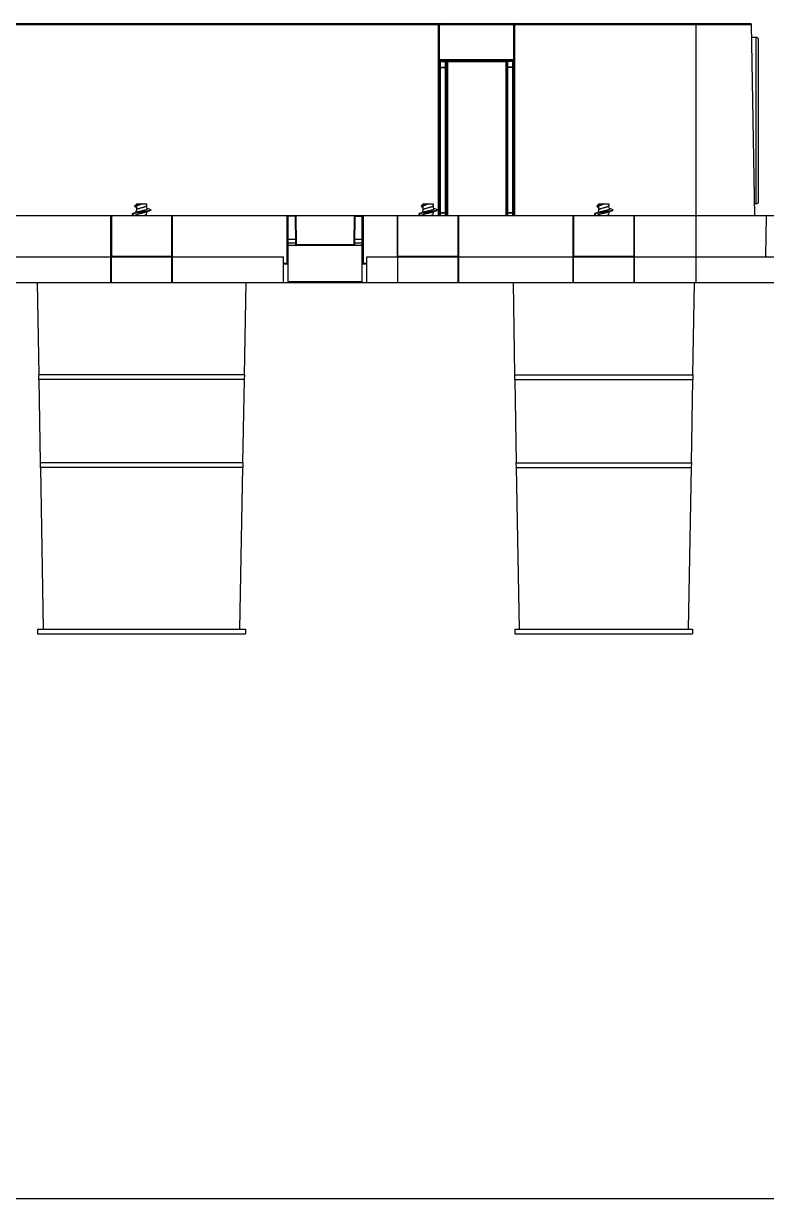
# Model space of a CAD drawing. Header units: millimetres. Extents: x 0 to 594, y 0 to 420.
# Drawn here: x 133.9 to 294.7, y 0 to 254.1 of the extents above; entities that cross this region are included whole.
import ezdxf

# ---------------------------------------------------------------- set-up
doc = ezdxf.new("R2010")
doc.units = ezdxf.units.MM
doc.header["$LTSCALE"] = 32.67
doc.layers.get('0').update_dxf_attribs({"linetype": 'CONTINUOUS'})
doc.layers.add('00_COMPONENTI', color=7, linetype='CONTINUOUS')

msp = doc.modelspace()

# ---------------------------------------------------------------- linework, layer by layer
at = {"color": 7, "linetype": 'Continuous'}
msp.add_line((0, 0), (594, 0), dxfattribs=at)
at = {"layer": '00_COMPONENTI', "color": 7, "linetype": 'Continuous'}
for p, q in [((27.63, 254.13), (291.24, 254.13)), ((223.94, 212.63), (223.94, 253.93)), ((239.94, 253.93), (239.94, 212.63)), ((292.16, 212.63), (291.44, 253.93)), ((292.44, 251.13), (291.49, 251.13)), ((292.94, 215.63), (292.94, 250.63)), ((224.14, 246.13), (239.73, 246.13)), ((225.44, 212.63), (225.44, 245.93)), ((238.44, 245.93), (238.44, 212.63)), ((157.97, 214.65), (157.97, 214.6)), ((158.35, 213.8), (158.19, 213.21)), ((158.2, 214.45), (158.35, 214.4)), ((158.35, 214.81), (158.34, 214.81)), ((158.35, 215.13), (158.35, 214.86)), ((158.35, 215.13), (160.52, 215.13)), ((158.59, 214.94), (158.35, 214.86)), ((158.35, 214.81), (158.35, 214.81)), ((158.35, 214.55), (158.35, 213.8)), ((158.35, 213.81), (158.35, 213.8)), ((159.35, 215.07), (159.35, 215.12)), ((160.52, 215.13), (160.52, 214.68)), ((160.68, 214.1), (160.52, 214.68)), ((160.7, 214.01), (160.68, 214.1)), ((160.7, 213.55), (160.69, 213.55)), ((161.44, 213.75), (161.44, 213.8)), ((219.97, 214.65), (219.97, 214.6)), ((220.35, 213.8), (220.19, 213.21)), ((220.2, 214.45), (220.35, 214.4)), ((220.35, 214.81), (220.34, 214.81)), ((220.35, 215.13), (222.52, 215.13)), ((220.35, 215.13), (220.35, 214.86)), ((220.59, 214.94), (220.35, 214.86)), ((220.35, 214.81), (220.35, 214.81)), ((220.35, 214.55), (220.35, 213.8)), ((220.35, 213.81), (220.35, 213.8)), ((221.35, 215.07), (221.35, 215.12)), ((222.52, 215.13), (222.52, 214.68)), ((222.7, 214.01), (222.52, 214.68)), ((222.7, 213.55), (222.69, 213.55)), ((223.44, 213.75), (223.44, 213.8)), ((257.97, 214.65), (257.97, 214.6)), ((258.35, 213.8), (258.19, 213.21)), ((258.2, 214.45), (258.35, 214.4)), ((258.35, 214.81), (258.34, 214.81)), ((258.35, 215.13), (260.52, 215.13)), ((258.35, 215.13), (258.35, 214.86)), ((258.59, 214.94), (258.35, 214.86)), ((258.35, 214.81), (258.35, 214.81)), ((258.35, 214.55), (258.35, 213.8)), ((258.35, 213.81), (258.35, 213.8)), ((259.35, 215.07), (259.35, 215.12)), ((260.52, 215.13), (260.52, 214.68)), ((260.7, 214.01), (260.52, 214.68)), ((260.7, 213.55), (260.69, 213.55)), ((261.44, 213.75), (261.44, 213.8)), ((292.44, 215.13), (292.12, 215.13)), ((13.44, 212.63), (305.44, 212.63)), ((152.94, 212.63), (152.94, 203.83)), ((157.44, 212.91), (157.44, 212.86)), ((157.68, 212.71), (157.97, 212.63)), ((158.17, 212.65), (158.18, 212.63)), ((158.48, 213.3), (158.24, 213.22)), ((160.39, 213.36), (160.62, 213.43)), ((160.52, 212.87), (160.67, 213.45)), ((160.59, 212.63), (160.52, 212.89)), ((165.94, 212.63), (165.94, 203.83)), ((191.19, 198.33), (191.19, 212.63)), ((192.69, 212.63), (192.8, 206.32)), ((205.58, 206.32), (205.69, 212.63)), ((207.19, 198.33), (207.19, 212.63)), ((214.94, 203.83), (214.94, 212.63)), ((219.44, 212.91), (219.44, 212.86)), ((219.68, 212.71), (219.97, 212.63)), ((220.17, 212.65), (220.18, 212.63)), ((220.48, 213.3), (220.24, 213.22)), ((222.39, 213.36), (222.62, 213.43)), ((222.52, 212.89), (222.67, 213.45)), ((222.52, 212.87), (222.52, 212.89)), ((222.59, 212.63), (222.52, 212.89)), ((227.94, 203.83), (227.94, 212.63)), ((252.94, 212.63), (252.94, 203.83)), ((257.44, 212.91), (257.44, 212.86)), ((257.68, 212.71), (257.97, 212.63)), ((258.17, 212.65), (258.18, 212.63)), ((258.48, 213.3), (258.24, 213.22)), ((260.39, 213.36), (260.62, 213.43)), ((260.52, 212.89), (260.67, 213.45)), ((260.52, 212.87), (260.52, 212.89)), ((260.59, 212.63), (260.52, 212.89)), ((265.94, 212.63), (265.94, 203.83)), ((294.62, 212.63), (294.46, 203.63)), ((207.17, 206.13), (191.2, 206.13)), ((128.69, 203.63), (190.19, 203.63)), ((152.94, 198.13), (152.94, 203.63)), ((165.94, 203.63), (165.94, 198.13)), ((190.19, 198.13), (190.19, 203.63)), ((208.19, 203.63), (305.44, 203.63)), ((208.19, 198.13), (208.19, 203.63)), ((214.94, 198.13), (214.94, 203.63)), ((227.94, 198.13), (227.94, 203.63)), ((252.94, 198.13), (252.94, 203.63)), ((265.94, 203.63), (265.94, 198.13)), ((190.19, 202.13), (191.19, 202.13)), ((207.19, 202.13), (208.19, 202.13)), ((13.44, 198.13), (305.44, 198.13)), ((136.87, 198.13), (137.22, 178.13)), ((182, 198.13), (181.65, 178.13)), ((239.84, 198.13), (240.18, 178.13)), ((279.04, 198.13), (278.69, 178.13)), ((137.17, 178.13), (137.19, 177.13)), ((181.7, 178.13), (137.17, 178.13)), ((181.7, 178.13), (181.68, 177.13)), ((240.13, 178.13), (278.74, 178.13)), ((240.13, 178.13), (240.15, 177.13)), ((278.74, 178.13), (278.72, 177.13)), ((181.68, 177.13), (137.19, 177.13)), ((137.24, 177.13), (137.55, 159.13)), ((181.63, 177.13), (181.32, 159.13)), ((240.15, 177.13), (278.72, 177.13)), ((240.2, 177.13), (240.52, 159.13)), ((278.67, 177.13), (278.36, 159.13)), ((181.37, 159.13), (137.5, 159.13)), ((137.5, 159.13), (137.52, 158.13)), ((181.35, 158.13), (137.52, 158.13)), ((137.57, 158.13), (138.18, 123.13)), ((181.3, 158.13), (180.69, 123.13)), ((181.37, 159.13), (181.35, 158.13)), ((240.47, 159.13), (278.41, 159.13)), ((240.47, 159.13), (240.48, 158.13)), ((240.48, 158.13), (278.39, 158.13)), ((240.53, 158.13), (241.14, 123.13)), ((278.34, 158.13), (277.73, 123.13)), ((278.41, 159.13), (278.39, 158.13)), ((136.94, 123.13), (181.94, 123.13)), ((136.94, 123.13), (136.94, 122.13)), ((136.94, 122.13), (181.94, 122.13)), ((181.94, 123.13), (181.94, 122.13)), ((240.19, 123.13), (278.69, 123.13)), ((240.19, 123.13), (240.19, 122.13)), ((240.19, 122.13), (278.69, 122.13)), ((278.69, 123.13), (278.69, 122.13))]:
    msp.add_line(p, q, dxfattribs=at)
at = {"layer": '00_COMPONENTI', "color": 9, "linetype": 'Continuous'}
for p, q in [((223.74, 212.63), (223.74, 254.13)), ((240.14, 254.13), (240.14, 212.63)), ((279.44, 198.13), (279.44, 254.13)), ((95.14, 253.93), (223.74, 253.93)), ((223.94, 253.93), (239.94, 253.93)), ((240.14, 253.93), (291.44, 253.93)), ((292.44, 215.13), (292.44, 251.13)), ((223.94, 246.33), (239.93, 246.33)), ((223.94, 245.93), (225.44, 245.93)), ((223.94, 244.66), (225.44, 244.66)), ((224.14, 212.63), (224.14, 246.1)), ((224.14, 244.6), (225.24, 244.6)), ((225.24, 212.63), (225.24, 245.93)), ((225.64, 246.13), (225.64, 212.63)), ((225.64, 245.92), (238.24, 245.92)), ((238.24, 246.13), (238.24, 212.63)), ((239.94, 245.93), (238.44, 245.93)), ((239.94, 244.66), (238.44, 244.66)), ((238.64, 245.93), (238.64, 212.63)), ((239.74, 244.6), (238.64, 244.6)), ((239.74, 246.1), (239.74, 212.63)), ((152.74, 212.63), (152.74, 203.82)), ((166.14, 203.82), (166.14, 212.63)), ((190.99, 202.13), (190.99, 212.63)), ((192.69, 212.48), (191.19, 212.48)), ((193, 206.33), (192.89, 212.63)), ((205.49, 212.63), (205.38, 206.33)), ((205.68, 212.48), (207.19, 212.48)), ((207.39, 212.63), (207.39, 202.13)), ((214.74, 212.63), (214.74, 203.82)), ((223.94, 213.18), (225.44, 213.18)), ((224.14, 213.24), (225.24, 213.24)), ((228.14, 203.82), (228.14, 212.63)), ((238.44, 213.18), (239.94, 213.18)), ((238.64, 213.24), (239.74, 213.24)), ((252.74, 212.63), (252.74, 203.82)), ((266.14, 203.82), (266.14, 212.63)), ((192.78, 207.42), (191.19, 207.42)), ((192.79, 206.61), (191.19, 206.61)), ((192.8, 206.32), (193, 206.33)), ((193, 206.33), (205.38, 206.33)), ((193, 206.13), (193, 206.33)), ((205.38, 206.33), (205.58, 206.32)), ((205.38, 206.13), (205.38, 206.33)), ((207.19, 206.61), (205.58, 206.61)), ((207.19, 207.42), (205.59, 207.42)), ((152.74, 203.63), (152.74, 198.13)), ((152.94, 203.83), (165.94, 203.83)), ((166.14, 198.13), (166.14, 203.63)), ((214.94, 203.83), (227.94, 203.83)), ((228.14, 198.13), (228.14, 203.63)), ((252.74, 203.63), (252.74, 198.13)), ((252.94, 203.83), (265.94, 203.83)), ((266.14, 198.13), (266.14, 203.63)), ((294.47, 203.82), (294.67, 203.83)), ((190.19, 202.32), (190.99, 202.32)), ((207.39, 202.32), (208.19, 202.32)), ((191.19, 198.33), (207.19, 198.33))]:
    msp.add_line(p, q, dxfattribs=at)
at = {"layer": '00_COMPONENTI', "color": 7, "linetype": 'Continuous'}
for points in [[(160.62, 213.43), (160.91, 213.52), (161.19, 213.61)], [(161.19, 213.94), (160.91, 214.03), (160.68, 214.1)], [(222.62, 213.43), (222.91, 213.52), (223.19, 213.61)], [(223.19, 213.94), (222.91, 214.03), (222.68, 214.1)], [(260.62, 213.43), (260.91, 213.52), (261.19, 213.61)], [(261.19, 213.94), (260.91, 214.03), (260.68, 214.1)], [(158.24, 213.22), (157.96, 213.13), (157.68, 213.05)], [(220.24, 213.22), (219.96, 213.13), (219.68, 213.05)], [(258.24, 213.22), (257.96, 213.13), (257.68, 213.05)]]:
    msp.add_lwpolyline(points, dxfattribs=at)
for centre, radius, start, end in [((224.14, 253.93), 0.2, 90, 180), ((239.74, 253.93), 0.2, 0, 90), ((291.24, 253.93), 0.2, 1, 90), ((292.44, 250.63), 0.5, 0, 90), ((225.64, 245.93), 0.2, 90, 179.9984), ((238.24, 245.93), 0.2, 0.0016, 90), ((159.5, 211.1), 3.89, 107.0463, 107.2285), ((221.5, 211.1), 3.89, 107.0463, 107.2285), ((259.5, 211.1), 3.89, 107.0463, 107.2285), ((292.44, 215.63), 0.5, 270, 360), ((158.36, 210.7), 2.39, 105.3156, 106.1251), ((220.36, 210.7), 2.39, 105.3156, 106.1251), ((258.36, 210.7), 2.39, 105.3156, 106.1251), ((193, 206.33), 0.2, 181, 270), ((205.38, 206.33), 0.2, 270, 359), ((153.14, 203.83), 0.2, 180, 270), ((165.74, 203.83), 0.2, 270, 360), ((215.14, 203.83), 0.2, 180, 270), ((227.74, 203.83), 0.2, 270, 360), ((253.14, 203.83), 0.2, 180, 270), ((265.74, 203.83), 0.2, 270, 360), ((191.39, 198.33), 0.2, 180, 270), ((206.99, 198.33), 0.2, 270, 360)]:
    msp.add_arc(centre, radius, start, end, dxfattribs=at)
at = {"layer": '00_COMPONENTI', "color": 9, "linetype": 'Continuous'}
for centre, start, end in [((224.14, 246.33), 179.99, 269.9898), ((239.73, 246.33), 270.0102, 0.01)]:
    msp.add_arc(centre, 0.2, start, end, dxfattribs=at)
for points, knots in [([(223.74, 253.93), (223.75, 253.93), (223.77, 253.93), (223.81, 253.93), (223.85, 253.93), (223.87, 253.93), (223.89, 253.93), (223.9, 253.93), (223.91, 253.93), (223.92, 253.93), (223.93, 253.93), (223.93, 253.93), (223.93, 253.93), (223.93, 253.93), (223.94, 253.93), (223.94, 253.93), (223.94, 253.93)], [0, 0, 0, 0, 0.195015, 0.382525, 0.55532, 0.70676, 0.772618, 0.831037, 0.881458, 0.923398, 0.95646, 0.980334, 0.988757, 0.994817, 0.998524, 1, 1, 1, 1]), ([(239.94, 253.93), (239.94, 253.93), (239.94, 253.93), (239.94, 253.93), (239.94, 253.93), (239.94, 253.93), (239.94, 253.93), (239.95, 253.93), (239.96, 253.93), (239.97, 253.93), (239.98, 253.93), (240, 253.93), (240.03, 253.93), (240.06, 253.93), (240.1, 253.93), (240.12, 253.93), (240.14, 253.93)], [0, 0, 0, 0, 0.001476, 0.005183, 0.011243, 0.019666, 0.04354, 0.076602, 0.118542, 0.168963, 0.227382, 0.29324, 0.44468, 0.617475, 0.804985, 1, 1, 1, 1]), ([(223.94, 246.27), (223.94, 246.28), (223.94, 246.29), (223.94, 246.31), (223.94, 246.31), (223.94, 246.32), (223.94, 246.32), (223.94, 246.33), (223.94, 246.33), (223.94, 246.33)], [0, 0, 0, 0, 0.430356, 0.601418, 0.742265, 0.852448, 0.931722, 0.980204, 1, 1, 1, 1]), ([(223.94, 246.27), (223.94, 246.25), (223.95, 246.21), (223.99, 246.15), (224.06, 246.11), (224.11, 246.1), (224.14, 246.1)], [0, 0, 0, 0, 0.233218, 0.4766, 0.733672, 1, 1, 1, 1]), ([(223.94, 244.66), (223.94, 244.65), (223.94, 244.65), (223.95, 244.63), (223.97, 244.62), (224, 244.62), (224.03, 244.61), (224.06, 244.6), (224.1, 244.6), (224.12, 244.6), (224.14, 244.6)], [0, 0, 0, 0, 0.056024, 0.128983, 0.225728, 0.346697, 0.489323, 0.649372, 0.82157, 1, 1, 1, 1]), ([(224.14, 246.1), (224.14, 246.11), (224.14, 246.11), (224.14, 246.12), (224.14, 246.13), (224.14, 246.13), (224.14, 246.13)], [0, 0, 0, 0, 0.425114, 0.734408, 0.924066, 1, 1, 1, 1]), ([(225.24, 245.93), (225.24, 245.94), (225.24, 245.96), (225.25, 245.99), (225.27, 246.01), (225.3, 246.04), (225.35, 246.07), (225.4, 246.09), (225.46, 246.11), (225.54, 246.12), (225.6, 246.13), (225.64, 246.13)], [0, 0, 0, 0, 0.067544, 0.133893, 0.198828, 0.262637, 0.38792, 0.511568, 0.6343, 0.756501, 1, 1, 1, 1]), ([(225.24, 244.6), (225.25, 244.6), (225.27, 244.6), (225.31, 244.6), (225.35, 244.61), (225.38, 244.62), (225.4, 244.62), (225.42, 244.63), (225.43, 244.65), (225.44, 244.65), (225.44, 244.66)], [0, 0, 0, 0, 0.17843, 0.350628, 0.510677, 0.653303, 0.774272, 0.871017, 0.943976, 1, 1, 1, 1]), ([(225.44, 245.93), (225.44, 245.93), (225.44, 245.93), (225.44, 245.93), (225.44, 245.93), (225.44, 245.93), (225.44, 245.93), (225.45, 245.93), (225.46, 245.93), (225.47, 245.93), (225.48, 245.93), (225.5, 245.93), (225.53, 245.93), (225.56, 245.93), (225.6, 245.92), (225.62, 245.92), (225.64, 245.92)], [0, 0, 0, 0, 0.001477, 0.005185, 0.011249, 0.019677, 0.043563, 0.076641, 0.1186, 0.169038, 0.227474, 0.293345, 0.444795, 0.617572, 0.80504, 1, 1, 1, 1]), ([(238.24, 246.13), (238.27, 246.13), (238.33, 246.12), (238.41, 246.11), (238.47, 246.09), (238.52, 246.07), (238.57, 246.04), (238.6, 246.01), (238.62, 245.99), (238.63, 245.96), (238.64, 245.94), (238.64, 245.93)], [0, 0, 0, 0, 0.243499, 0.3657, 0.488432, 0.61208, 0.737363, 0.801172, 0.866106, 0.932456, 1, 1, 1, 1]), ([(238.24, 245.92), (238.25, 245.92), (238.27, 245.92), (238.31, 245.93), (238.35, 245.93), (238.37, 245.93), (238.39, 245.93), (238.4, 245.93), (238.41, 245.93), (238.42, 245.93), (238.43, 245.93), (238.43, 245.93), (238.43, 245.93), (238.43, 245.93), (238.44, 245.93), (238.44, 245.93), (238.44, 245.93)], [0, 0, 0, 0, 0.19496, 0.382428, 0.555205, 0.706655, 0.772526, 0.830962, 0.8814, 0.923359, 0.956437, 0.980323, 0.988751, 0.994815, 0.998523, 1, 1, 1, 1]), ([(238.64, 244.6), (238.62, 244.6), (238.6, 244.6), (238.56, 244.6), (238.53, 244.61), (238.5, 244.62), (238.47, 244.62), (238.45, 244.63), (238.44, 244.65), (238.44, 244.65), (238.44, 244.66)], [0, 0, 0, 0, 0.17843, 0.350628, 0.510677, 0.653303, 0.774272, 0.871017, 0.943976, 1, 1, 1, 1]), ([(239.73, 246.13), (239.73, 246.13), (239.73, 246.13), (239.74, 246.12), (239.74, 246.11), (239.74, 246.11), (239.74, 246.1)], [0, 0, 0, 0, 0.075934, 0.265592, 0.574887, 1, 1, 1, 1]), ([(239.94, 246.27), (239.94, 246.25), (239.92, 246.21), (239.88, 246.15), (239.81, 246.11), (239.76, 246.1), (239.74, 246.1)], [0, 0, 0, 0, 0.233218, 0.4766, 0.733672, 1, 1, 1, 1]), ([(239.94, 244.66), (239.94, 244.65), (239.93, 244.65), (239.92, 244.63), (239.9, 244.62), (239.88, 244.62), (239.85, 244.61), (239.81, 244.6), (239.77, 244.6), (239.75, 244.6), (239.74, 244.6)], [0, 0, 0, 0, 0.056024, 0.128983, 0.225728, 0.346697, 0.489323, 0.649372, 0.82157, 1, 1, 1, 1]), ([(239.93, 246.33), (239.93, 246.33), (239.93, 246.33), (239.93, 246.32), (239.93, 246.32), (239.94, 246.31), (239.94, 246.31), (239.94, 246.29), (239.94, 246.28), (239.94, 246.27)], [0, 0, 0, 0, 0.019796, 0.068278, 0.147552, 0.257735, 0.398582, 0.569644, 1, 1, 1, 1]), ([(223.94, 213.3), (223.94, 213.3), (223.94, 213.29), (223.95, 213.28), (223.97, 213.27), (224, 213.26), (224.03, 213.25), (224.06, 213.25), (224.1, 213.24), (224.12, 213.24), (224.14, 213.24)], [0, 0, 0, 0, 0.056024, 0.128983, 0.225728, 0.346697, 0.489323, 0.649372, 0.82157, 1, 1, 1, 1]), ([(225.24, 213.24), (225.25, 213.24), (225.27, 213.24), (225.31, 213.25), (225.35, 213.25), (225.38, 213.26), (225.4, 213.27), (225.42, 213.28), (225.43, 213.29), (225.44, 213.3), (225.44, 213.3)], [0, 0, 0, 0, 0.17843, 0.350628, 0.510677, 0.653303, 0.774272, 0.871017, 0.943976, 1, 1, 1, 1]), ([(238.64, 213.24), (238.62, 213.24), (238.6, 213.24), (238.56, 213.25), (238.53, 213.25), (238.5, 213.26), (238.47, 213.27), (238.45, 213.28), (238.44, 213.29), (238.44, 213.3), (238.44, 213.3)], [0, 0, 0, 0, 0.17843, 0.350628, 0.510677, 0.653303, 0.774272, 0.871017, 0.943976, 1, 1, 1, 1]), ([(239.94, 213.3), (239.94, 213.3), (239.93, 213.29), (239.92, 213.28), (239.9, 213.27), (239.88, 213.26), (239.85, 213.25), (239.81, 213.25), (239.77, 213.24), (239.75, 213.24), (239.74, 213.24)], [0, 0, 0, 0, 0.056024, 0.128983, 0.225728, 0.346697, 0.489323, 0.649372, 0.82157, 1, 1, 1, 1]), ([(152.74, 203.82), (152.75, 203.82), (152.77, 203.82), (152.81, 203.83), (152.85, 203.83), (152.87, 203.83), (152.89, 203.83), (152.9, 203.83), (152.91, 203.83), (152.92, 203.83), (152.93, 203.83), (152.93, 203.83), (152.93, 203.83), (152.93, 203.83), (152.94, 203.83), (152.94, 203.83), (152.94, 203.83)], [0, 0, 0, 0, 0.195015, 0.382525, 0.555319, 0.706759, 0.772617, 0.831037, 0.881457, 0.923398, 0.956459, 0.980333, 0.988756, 0.994817, 0.998523, 1, 1, 1, 1]), ([(165.94, 203.83), (165.94, 203.83), (165.94, 203.83), (165.94, 203.83), (165.94, 203.83), (165.94, 203.83), (165.94, 203.83), (165.95, 203.83), (165.96, 203.83), (165.97, 203.83), (165.98, 203.83), (166, 203.83), (166.03, 203.83), (166.06, 203.83), (166.1, 203.82), (166.12, 203.82), (166.14, 203.82)], [0, 0, 0, 0, 0.001476, 0.005183, 0.011243, 0.019667, 0.04354, 0.076602, 0.118542, 0.168963, 0.227382, 0.29324, 0.44468, 0.617475, 0.804986, 1, 1, 1, 1]), ([(214.74, 203.82), (214.75, 203.82), (214.77, 203.82), (214.81, 203.83), (214.85, 203.83), (214.87, 203.83), (214.89, 203.83), (214.9, 203.83), (214.91, 203.83), (214.92, 203.83), (214.93, 203.83), (214.93, 203.83), (214.93, 203.83), (214.93, 203.83), (214.94, 203.83), (214.94, 203.83), (214.94, 203.83)], [0, 0, 0, 0, 0.195014, 0.382525, 0.555319, 0.706759, 0.772617, 0.831036, 0.881457, 0.923397, 0.956459, 0.980333, 0.988756, 0.994817, 0.998523, 1, 1, 1, 1]), ([(227.94, 203.83), (227.94, 203.83), (227.94, 203.83), (227.94, 203.83), (227.94, 203.83), (227.94, 203.83), (227.94, 203.83), (227.95, 203.83), (227.96, 203.83), (227.97, 203.83), (227.98, 203.83), (228, 203.83), (228.03, 203.83), (228.06, 203.83), (228.1, 203.82), (228.12, 203.82), (228.14, 203.82)], [0, 0, 0, 0, 0.001476, 0.005183, 0.011243, 0.019667, 0.043541, 0.076602, 0.118543, 0.168963, 0.227383, 0.293241, 0.444681, 0.617476, 0.804987, 1, 1, 1, 1]), ([(252.74, 203.82), (252.75, 203.82), (252.77, 203.82), (252.81, 203.83), (252.85, 203.83), (252.87, 203.83), (252.89, 203.83), (252.9, 203.83), (252.91, 203.83), (252.92, 203.83), (252.93, 203.83), (252.93, 203.83), (252.93, 203.83), (252.93, 203.83), (252.94, 203.83), (252.94, 203.83), (252.94, 203.83)], [0, 0, 0, 0, 0.195015, 0.382525, 0.555319, 0.706759, 0.772617, 0.831037, 0.881457, 0.923398, 0.956459, 0.980333, 0.988756, 0.994817, 0.998523, 1, 1, 1, 1]), ([(265.94, 203.83), (265.94, 203.83), (265.94, 203.83), (265.94, 203.83), (265.94, 203.83), (265.94, 203.83), (265.94, 203.83), (265.95, 203.83), (265.96, 203.83), (265.97, 203.83), (265.98, 203.83), (266, 203.83), (266.03, 203.83), (266.06, 203.83), (266.1, 203.82), (266.12, 203.82), (266.14, 203.82)], [0, 0, 0, 0, 0.001476, 0.005183, 0.011243, 0.019667, 0.04354, 0.076602, 0.118542, 0.168963, 0.227382, 0.29324, 0.44468, 0.617475, 0.804986, 1, 1, 1, 1]), ([(190.99, 202.32), (191, 202.32), (191.02, 202.32), (191.06, 202.33), (191.1, 202.33), (191.12, 202.33), (191.14, 202.33), (191.15, 202.33), (191.16, 202.33), (191.17, 202.33), (191.18, 202.33), (191.18, 202.33), (191.18, 202.33), (191.18, 202.33), (191.19, 202.33), (191.19, 202.33), (191.19, 202.33)], [0, 0, 0, 0, 0.195015, 0.382526, 0.55532, 0.70676, 0.772618, 0.831038, 0.881458, 0.923398, 0.95646, 0.980334, 0.988757, 0.994818, 0.998524, 1, 1, 1, 1]), ([(207.19, 202.33), (207.19, 202.33), (207.19, 202.33), (207.19, 202.33), (207.19, 202.33), (207.19, 202.33), (207.19, 202.33), (207.2, 202.33), (207.21, 202.33), (207.22, 202.33), (207.23, 202.33), (207.25, 202.33), (207.28, 202.33), (207.31, 202.33), (207.35, 202.32), (207.37, 202.32), (207.39, 202.32)], [0, 0, 0, 0, 0.001476, 0.005182, 0.011243, 0.019666, 0.04354, 0.076602, 0.118542, 0.168962, 0.227382, 0.29324, 0.44468, 0.617474, 0.804985, 1, 1, 1, 1])]:
    msp.add_open_spline(points, degree=3, knots=knots, dxfattribs=at)
at = {"layer": '00_COMPONENTI', "color": 7, "linetype": 'Continuous'}
for points, knots in [([(158.35, 214.86), (158.3, 214.85), (158.22, 214.82), (158.13, 214.78), (158.07, 214.76), (158.03, 214.73), (158, 214.7), (157.98, 214.68), (157.97, 214.66), (157.97, 214.65)], [0, 0, 0, 0, 0.382477, 0.539622, 0.673307, 0.783748, 0.872272, 0.94208, 1, 1, 1, 1]), ([(157.99, 214.64), (157.99, 214.64), (157.98, 214.63), (157.97, 214.61), (157.97, 214.6)], [0, 0, 0, 0, 0.278099, 1, 1, 1, 1]), ([(157.97, 214.6), (157.97, 214.57), (158.02, 214.53), (158.07, 214.5), (158.12, 214.48), (158.17, 214.46), (158.2, 214.45)], [0, 0, 0, 0, 0.34547, 0.478303, 0.631752, 1, 1, 1, 1]), ([(158, 214.66), (158, 214.66), (158, 214.65), (157.99, 214.64), (157.99, 214.64)], [0, 0, 0, 0, 0.264518, 1, 1, 1, 1]), ([(158.34, 214.81), (158.3, 214.8), (158.23, 214.77), (158.13, 214.74), (158.06, 214.7), (158.02, 214.67), (158, 214.66)], [0, 0, 0, 0, 0.334005, 0.612739, 0.834253, 1, 1, 1, 1]), ([(160.69, 213.55), (160.49, 213.51), (160.07, 213.44), (159.42, 213.35), (158.77, 213.26), (158.35, 213.19), (158.16, 213.16)], [0, 0, 0, 0, 0.236052, 0.501553, 0.766253, 1, 1, 1, 1]), ([(160.71, 213.5), (160.61, 213.48), (160.42, 213.45), (160.05, 213.39), (159.61, 213.33), (159.1, 213.26), (158.62, 213.19), (158.31, 213.13), (158.16, 213.11)], [0, 0, 0, 0, 0.111734, 0.234693, 0.432381, 0.634489, 0.827871, 1, 1, 1, 1]), ([(159.35, 215.12), (159.17, 215.08), (158.91, 215.01), (158.57, 214.93), (158.42, 214.89), (158.35, 214.86)], [0, 0, 0, 0, 0.540429, 0.786227, 1, 1, 1, 1]), ([(158.35, 214.55), (158.35, 214.57), (158.35, 214.59), (158.37, 214.62), (158.39, 214.65), (158.44, 214.7), (158.52, 214.76), (158.65, 214.82), (158.8, 214.88), (158.97, 214.95), (159.16, 215.01), (159.29, 215.05), (159.35, 215.07)], [0, 0, 0, 0, 0.028122, 0.058481, 0.092825, 0.132249, 0.228274, 0.347743, 0.488711, 0.64758, 0.819801, 1, 1, 1, 1]), ([(159.44, 214.23), (159.3, 214.2), (159.11, 214.15), (158.86, 214.08), (158.7, 214.02), (158.57, 213.97), (158.48, 213.93), (158.42, 213.89), (158.38, 213.86), (158.36, 213.83), (158.35, 213.81)], [0, 0, 0, 0, 0.347746, 0.507384, 0.650656, 0.773313, 0.872338, 0.912602, 0.946865, 1, 1, 1, 1]), ([(158.6, 214.88), (158.58, 214.88), (158.5, 214.86), (158.42, 214.83), (158.36, 214.82)], [0, 0, 0, 0, 0.26641, 1, 1, 1, 1]), ([(160.7, 214.01), (160.71, 214), (160.71, 213.98), (160.7, 213.96), (160.69, 213.94), (160.66, 213.91), (160.6, 213.87), (160.5, 213.83), (160.39, 213.78), (160.25, 213.74), (160.09, 213.7), (159.91, 213.65), (159.73, 213.61), (159.47, 213.55), (159.15, 213.48), (158.84, 213.41), (158.62, 213.35), (158.52, 213.31), (158.48, 213.3)], [0, 0, 0, 0, 0.009326, 0.018901, 0.029714, 0.042441, 0.074955, 0.117687, 0.17042, 0.232309, 0.302115, 0.378331, 0.459261, 0.543068, 0.711605, 0.868585, 0.938263, 1, 1, 1, 1]), ([(159.35, 215.12), (159.21, 215.09), (159.01, 215.05), (158.75, 214.99), (158.64, 214.96), (158.59, 214.94)], [0, 0, 0, 0, 0.552256, 0.794017, 1, 1, 1, 1]), ([(159.35, 215.07), (159.29, 215.06), (159.04, 214.99), (158.78, 214.93), (158.6, 214.88)], [0, 0, 0, 0, 0.259653, 1, 1, 1, 1]), ([(160.52, 214.68), (160.52, 214.67), (160.52, 214.65), (160.5, 214.62), (160.47, 214.59), (160.42, 214.55), (160.33, 214.51), (160.19, 214.45), (160.03, 214.4), (159.85, 214.34), (159.64, 214.29), (159.51, 214.25), (159.44, 214.23)], [0, 0, 0, 0, 0.023624, 0.05023, 0.081868, 0.119642, 0.214979, 0.33626, 0.480458, 0.642977, 0.818236, 1, 1, 1, 1]), ([(161.18, 213.65), (161.11, 213.63), (160.95, 213.6), (160.79, 213.56), (160.7, 213.55)], [0, 0, 0, 0, 0.447433, 1, 1, 1, 1]), ([(161.19, 213.61), (161.12, 213.59), (160.96, 213.55), (160.8, 213.52), (160.71, 213.5)], [0, 0, 0, 0, 0.445655, 1, 1, 1, 1]), ([(161.42, 213.76), (161.41, 213.75), (161.38, 213.73), (161.33, 213.71), (161.26, 213.68), (161.2, 213.66), (161.18, 213.65)], [0, 0, 0, 0, 0.165171, 0.385543, 0.663918, 1, 1, 1, 1]), ([(161.19, 213.94), (161.22, 213.93), (161.27, 213.92), (161.34, 213.89), (161.37, 213.87), (161.4, 213.86), (161.42, 213.84), (161.43, 213.82), (161.44, 213.81), (161.44, 213.8)], [0, 0, 0, 0, 0.379228, 0.534506, 0.666896, 0.776964, 0.866329, 0.93843, 1, 1, 1, 1]), ([(161.44, 213.75), (161.44, 213.75), (161.43, 213.73), (161.42, 213.71), (161.4, 213.7), (161.37, 213.68), (161.34, 213.66), (161.27, 213.64), (161.22, 213.62), (161.19, 213.61)], [0, 0, 0, 0, 0.061574, 0.133654, 0.22303, 0.333107, 0.465449, 0.620735, 1, 1, 1, 1]), ([(161.44, 213.8), (161.44, 213.79), (161.43, 213.78), (161.42, 213.77), (161.42, 213.76)], [0, 0, 0, 0, 0.454619, 1, 1, 1, 1]), ([(220.35, 214.86), (220.3, 214.85), (220.22, 214.82), (220.13, 214.78), (220.07, 214.76), (220.03, 214.73), (220, 214.7), (219.98, 214.68), (219.97, 214.66), (219.97, 214.65)], [0, 0, 0, 0, 0.382477, 0.539622, 0.673307, 0.783748, 0.872272, 0.94208, 1, 1, 1, 1]), ([(219.99, 214.64), (219.99, 214.64), (219.98, 214.63), (219.97, 214.61), (219.97, 214.6)], [0, 0, 0, 0, 0.278099, 1, 1, 1, 1]), ([(219.97, 214.6), (219.97, 214.57), (220.02, 214.53), (220.07, 214.5), (220.12, 214.48), (220.17, 214.46), (220.2, 214.45)], [0, 0, 0, 0, 0.34547, 0.478303, 0.631752, 1, 1, 1, 1]), ([(220, 214.66), (220, 214.66), (220, 214.65), (219.99, 214.64), (219.99, 214.64)], [0, 0, 0, 0, 0.264518, 1, 1, 1, 1]), ([(220.34, 214.81), (220.3, 214.8), (220.23, 214.77), (220.13, 214.74), (220.06, 214.7), (220.02, 214.67), (220, 214.66)], [0, 0, 0, 0, 0.334005, 0.612739, 0.834253, 1, 1, 1, 1]), ([(222.69, 213.55), (222.49, 213.51), (222.07, 213.44), (221.42, 213.35), (220.77, 213.26), (220.35, 213.19), (220.16, 213.16)], [0, 0, 0, 0, 0.236052, 0.501553, 0.766253, 1, 1, 1, 1]), ([(222.71, 213.5), (222.61, 213.48), (222.42, 213.45), (222.05, 213.39), (221.61, 213.33), (221.1, 213.26), (220.62, 213.19), (220.31, 213.13), (220.16, 213.11)], [0, 0, 0, 0, 0.111734, 0.234693, 0.432381, 0.634489, 0.827871, 1, 1, 1, 1]), ([(221.35, 215.12), (221.17, 215.08), (220.91, 215.01), (220.57, 214.93), (220.42, 214.89), (220.35, 214.86)], [0, 0, 0, 0, 0.540429, 0.786227, 1, 1, 1, 1]), ([(220.35, 214.55), (220.35, 214.57), (220.35, 214.59), (220.37, 214.62), (220.39, 214.65), (220.44, 214.7), (220.52, 214.76), (220.65, 214.82), (220.8, 214.88), (220.97, 214.95), (221.16, 215.01), (221.29, 215.05), (221.35, 215.07)], [0, 0, 0, 0, 0.028122, 0.058481, 0.092825, 0.132249, 0.228274, 0.347743, 0.488711, 0.64758, 0.819801, 1, 1, 1, 1]), ([(221.44, 214.23), (221.3, 214.2), (221.11, 214.15), (220.86, 214.08), (220.7, 214.02), (220.57, 213.97), (220.48, 213.93), (220.42, 213.89), (220.38, 213.86), (220.36, 213.83), (220.35, 213.81)], [0, 0, 0, 0, 0.347746, 0.507384, 0.650656, 0.773313, 0.872338, 0.912602, 0.946865, 1, 1, 1, 1]), ([(220.6, 214.88), (220.58, 214.88), (220.5, 214.86), (220.42, 214.83), (220.36, 214.82)], [0, 0, 0, 0, 0.26641, 1, 1, 1, 1]), ([(222.7, 214.01), (222.71, 214), (222.71, 213.98), (222.7, 213.96), (222.69, 213.94), (222.66, 213.91), (222.6, 213.87), (222.5, 213.83), (222.39, 213.78), (222.25, 213.74), (222.09, 213.7), (221.91, 213.65), (221.73, 213.61), (221.47, 213.55), (221.15, 213.48), (220.84, 213.41), (220.62, 213.35), (220.52, 213.31), (220.48, 213.3)], [0, 0, 0, 0, 0.009326, 0.018901, 0.029714, 0.042441, 0.074955, 0.117687, 0.17042, 0.232309, 0.302115, 0.378331, 0.459261, 0.543068, 0.711605, 0.868585, 0.938263, 1, 1, 1, 1]), ([(221.35, 215.12), (221.21, 215.09), (221.01, 215.05), (220.75, 214.99), (220.64, 214.96), (220.59, 214.94)], [0, 0, 0, 0, 0.552256, 0.794017, 1, 1, 1, 1]), ([(221.35, 215.07), (221.29, 215.06), (221.04, 214.99), (220.78, 214.93), (220.6, 214.88)], [0, 0, 0, 0, 0.259653, 1, 1, 1, 1]), ([(222.52, 214.68), (222.52, 214.67), (222.52, 214.65), (222.5, 214.62), (222.47, 214.59), (222.42, 214.55), (222.33, 214.51), (222.19, 214.45), (222.03, 214.4), (221.85, 214.34), (221.64, 214.29), (221.51, 214.25), (221.44, 214.23)], [0, 0, 0, 0, 0.023624, 0.05023, 0.081868, 0.119642, 0.214979, 0.33626, 0.480458, 0.642977, 0.818236, 1, 1, 1, 1]), ([(223.18, 213.65), (223.11, 213.63), (222.95, 213.6), (222.79, 213.56), (222.7, 213.55)], [0, 0, 0, 0, 0.447433, 1, 1, 1, 1]), ([(223.19, 213.61), (223.12, 213.59), (222.96, 213.55), (222.8, 213.52), (222.71, 213.5)], [0, 0, 0, 0, 0.445655, 1, 1, 1, 1]), ([(223.42, 213.76), (223.41, 213.75), (223.38, 213.73), (223.33, 213.71), (223.26, 213.68), (223.2, 213.66), (223.18, 213.65)], [0, 0, 0, 0, 0.165171, 0.385543, 0.663918, 1, 1, 1, 1]), ([(223.19, 213.94), (223.22, 213.93), (223.27, 213.92), (223.34, 213.89), (223.37, 213.87), (223.4, 213.86), (223.42, 213.84), (223.43, 213.82), (223.44, 213.81), (223.44, 213.8)], [0, 0, 0, 0, 0.379228, 0.534506, 0.666896, 0.776964, 0.866329, 0.93843, 1, 1, 1, 1]), ([(223.44, 213.75), (223.44, 213.75), (223.43, 213.73), (223.42, 213.71), (223.4, 213.7), (223.37, 213.68), (223.34, 213.66), (223.27, 213.64), (223.22, 213.62), (223.19, 213.61)], [0, 0, 0, 0, 0.061574, 0.133654, 0.22303, 0.333107, 0.465449, 0.620735, 1, 1, 1, 1]), ([(223.44, 213.8), (223.44, 213.79), (223.43, 213.78), (223.42, 213.77), (223.42, 213.76)], [0, 0, 0, 0, 0.454619, 1, 1, 1, 1]), ([(258.35, 214.86), (258.3, 214.85), (258.22, 214.82), (258.13, 214.78), (258.07, 214.76), (258.03, 214.73), (258, 214.7), (257.98, 214.68), (257.97, 214.66), (257.97, 214.65)], [0, 0, 0, 0, 0.382477, 0.539622, 0.673307, 0.783748, 0.872272, 0.94208, 1, 1, 1, 1]), ([(257.99, 214.64), (257.99, 214.64), (257.98, 214.63), (257.97, 214.61), (257.97, 214.6)], [0, 0, 0, 0, 0.278099, 1, 1, 1, 1]), ([(257.97, 214.6), (257.97, 214.57), (258.02, 214.53), (258.07, 214.5), (258.12, 214.48), (258.17, 214.46), (258.2, 214.45)], [0, 0, 0, 0, 0.34547, 0.478303, 0.631752, 1, 1, 1, 1]), ([(258, 214.66), (258, 214.66), (258, 214.65), (257.99, 214.64), (257.99, 214.64)], [0, 0, 0, 0, 0.264518, 1, 1, 1, 1]), ([(258.34, 214.81), (258.3, 214.8), (258.23, 214.77), (258.13, 214.74), (258.06, 214.7), (258.02, 214.67), (258, 214.66)], [0, 0, 0, 0, 0.334005, 0.612739, 0.834253, 1, 1, 1, 1]), ([(260.69, 213.55), (260.49, 213.51), (260.07, 213.44), (259.42, 213.35), (258.77, 213.26), (258.35, 213.19), (258.16, 213.16)], [0, 0, 0, 0, 0.236052, 0.501553, 0.766253, 1, 1, 1, 1]), ([(260.71, 213.5), (260.61, 213.48), (260.42, 213.45), (260.05, 213.39), (259.61, 213.33), (259.1, 213.26), (258.62, 213.19), (258.31, 213.13), (258.16, 213.11)], [0, 0, 0, 0, 0.111734, 0.234693, 0.432381, 0.634489, 0.827871, 1, 1, 1, 1]), ([(259.35, 215.12), (259.17, 215.08), (258.91, 215.01), (258.57, 214.93), (258.42, 214.89), (258.35, 214.86)], [0, 0, 0, 0, 0.540429, 0.786227, 1, 1, 1, 1]), ([(258.35, 214.55), (258.35, 214.57), (258.35, 214.59), (258.37, 214.62), (258.39, 214.65), (258.44, 214.7), (258.52, 214.76), (258.65, 214.82), (258.8, 214.88), (258.97, 214.95), (259.16, 215.01), (259.29, 215.05), (259.35, 215.07)], [0, 0, 0, 0, 0.028122, 0.058481, 0.092825, 0.132249, 0.228274, 0.347743, 0.488711, 0.64758, 0.819801, 1, 1, 1, 1]), ([(259.44, 214.23), (259.3, 214.2), (259.11, 214.15), (258.86, 214.08), (258.7, 214.02), (258.57, 213.97), (258.48, 213.93), (258.42, 213.89), (258.38, 213.86), (258.36, 213.83), (258.35, 213.81)], [0, 0, 0, 0, 0.347746, 0.507384, 0.650656, 0.773313, 0.872338, 0.912602, 0.946865, 1, 1, 1, 1]), ([(258.6, 214.88), (258.58, 214.88), (258.5, 214.86), (258.42, 214.83), (258.36, 214.82)], [0, 0, 0, 0, 0.26641, 1, 1, 1, 1]), ([(260.7, 214.01), (260.71, 214), (260.71, 213.98), (260.7, 213.96), (260.69, 213.94), (260.66, 213.91), (260.6, 213.87), (260.5, 213.83), (260.39, 213.78), (260.25, 213.74), (260.09, 213.7), (259.91, 213.65), (259.73, 213.61), (259.47, 213.55), (259.15, 213.48), (258.84, 213.41), (258.62, 213.35), (258.52, 213.31), (258.48, 213.3)], [0, 0, 0, 0, 0.009326, 0.018901, 0.029714, 0.042441, 0.074955, 0.117687, 0.17042, 0.232309, 0.302115, 0.378331, 0.459261, 0.543068, 0.711605, 0.868585, 0.938263, 1, 1, 1, 1]), ([(259.35, 215.12), (259.21, 215.09), (259.01, 215.05), (258.75, 214.99), (258.64, 214.96), (258.59, 214.94)], [0, 0, 0, 0, 0.552256, 0.794017, 1, 1, 1, 1]), ([(259.35, 215.07), (259.29, 215.06), (259.04, 214.99), (258.78, 214.93), (258.6, 214.88)], [0, 0, 0, 0, 0.259653, 1, 1, 1, 1]), ([(260.52, 214.68), (260.52, 214.67), (260.52, 214.65), (260.5, 214.62), (260.47, 214.59), (260.42, 214.55), (260.33, 214.51), (260.19, 214.45), (260.03, 214.4), (259.85, 214.34), (259.64, 214.29), (259.51, 214.25), (259.44, 214.23)], [0, 0, 0, 0, 0.023624, 0.05023, 0.081868, 0.119642, 0.214979, 0.33626, 0.480458, 0.642977, 0.818236, 1, 1, 1, 1]), ([(261.18, 213.65), (261.11, 213.63), (260.95, 213.6), (260.79, 213.56), (260.7, 213.55)], [0, 0, 0, 0, 0.447433, 1, 1, 1, 1]), ([(261.19, 213.61), (261.12, 213.59), (260.96, 213.55), (260.8, 213.52), (260.71, 213.5)], [0, 0, 0, 0, 0.445655, 1, 1, 1, 1]), ([(261.42, 213.76), (261.41, 213.75), (261.38, 213.73), (261.33, 213.71), (261.26, 213.68), (261.2, 213.66), (261.18, 213.65)], [0, 0, 0, 0, 0.165171, 0.385543, 0.663918, 1, 1, 1, 1]), ([(261.19, 213.94), (261.22, 213.93), (261.27, 213.92), (261.34, 213.89), (261.37, 213.87), (261.4, 213.86), (261.42, 213.84), (261.43, 213.82), (261.44, 213.81), (261.44, 213.8)], [0, 0, 0, 0, 0.379228, 0.534506, 0.666896, 0.776964, 0.866329, 0.93843, 1, 1, 1, 1]), ([(261.44, 213.75), (261.44, 213.75), (261.43, 213.73), (261.42, 213.71), (261.4, 213.7), (261.37, 213.68), (261.34, 213.66), (261.27, 213.64), (261.22, 213.62), (261.19, 213.61)], [0, 0, 0, 0, 0.061574, 0.133654, 0.22303, 0.333107, 0.465449, 0.620735, 1, 1, 1, 1]), ([(261.44, 213.8), (261.44, 213.79), (261.43, 213.78), (261.42, 213.77), (261.42, 213.76)], [0, 0, 0, 0, 0.454619, 1, 1, 1, 1]), ([(157.68, 213.05), (157.65, 213.04), (157.6, 213.02), (157.54, 213), (157.5, 212.98), (157.47, 212.96), (157.45, 212.94), (157.44, 212.93), (157.44, 212.91), (157.44, 212.91)], [0, 0, 0, 0, 0.379279, 0.534546, 0.666894, 0.776979, 0.866339, 0.938424, 1, 1, 1, 1]), ([(157.45, 212.89), (157.45, 212.89), (157.44, 212.88), (157.44, 212.86), (157.44, 212.86)], [0, 0, 0, 0, 0.541496, 1, 1, 1, 1]), ([(157.44, 212.86), (157.44, 212.85), (157.44, 212.84), (157.45, 212.82), (157.47, 212.8), (157.5, 212.78), (157.54, 212.77), (157.6, 212.74), (157.65, 212.72), (157.68, 212.71)], [0, 0, 0, 0, 0.061573, 0.133668, 0.223021, 0.333095, 0.46546, 0.620717, 1, 1, 1, 1]), ([(157.46, 212.9), (157.46, 212.9), (157.46, 212.9), (157.46, 212.9), (157.45, 212.89)], [0, 0, 0, 0, 0.26274, 1, 1, 1, 1]), ([(157.69, 213), (157.65, 212.99), (157.58, 212.97), (157.5, 212.93), (157.48, 212.91), (157.46, 212.9)], [0, 0, 0, 0, 0.601614, 0.825694, 1, 1, 1, 1]), ([(158.16, 213.16), (158.07, 213.14), (157.91, 213.11), (157.75, 213.07), (157.68, 213.05)], [0, 0, 0, 0, 0.553855, 1, 1, 1, 1]), ([(158.16, 213.11), (158.08, 213.09), (157.94, 213.06), (157.79, 213.03), (157.73, 213.01)], [0, 0, 0, 0, 0.546232, 1, 1, 1, 1]), ([(158.17, 212.65), (158.17, 212.66), (158.17, 212.67), (158.18, 212.69), (158.19, 212.72), (158.22, 212.75), (158.28, 212.79), (158.37, 212.83), (158.49, 212.87), (158.63, 212.92), (158.79, 212.96), (158.96, 213), (159.15, 213.05), (159.4, 213.11), (159.72, 213.18), (160.02, 213.25), (160.24, 213.31), (160.34, 213.34), (160.39, 213.36)], [0, 0, 0, 0, 0.009363, 0.018968, 0.029802, 0.042541, 0.07505, 0.117751, 0.170439, 0.232271, 0.302017, 0.378178, 0.459058, 0.542828, 0.711341, 0.868392, 0.938151, 1, 1, 1, 1]), ([(160.09, 212.63), (160.15, 212.65), (160.25, 212.68), (160.37, 212.73), (160.44, 212.78), (160.48, 212.81), (160.51, 212.85), (160.52, 212.87)], [0, 0, 0, 0, 0.355374, 0.642212, 0.757746, 0.854724, 1, 1, 1, 1]), ([(219.68, 213.05), (219.65, 213.04), (219.6, 213.02), (219.54, 213), (219.5, 212.98), (219.47, 212.96), (219.45, 212.94), (219.44, 212.93), (219.44, 212.91), (219.44, 212.91)], [0, 0, 0, 0, 0.379279, 0.534546, 0.666894, 0.776979, 0.866339, 0.938424, 1, 1, 1, 1]), ([(219.45, 212.89), (219.45, 212.89), (219.44, 212.88), (219.44, 212.86), (219.44, 212.86)], [0, 0, 0, 0, 0.541496, 1, 1, 1, 1]), ([(219.44, 212.86), (219.44, 212.85), (219.44, 212.84), (219.45, 212.82), (219.47, 212.8), (219.5, 212.78), (219.54, 212.77), (219.6, 212.74), (219.65, 212.72), (219.68, 212.71)], [0, 0, 0, 0, 0.061573, 0.133668, 0.223021, 0.333095, 0.46546, 0.620717, 1, 1, 1, 1]), ([(219.46, 212.9), (219.46, 212.9), (219.46, 212.9), (219.46, 212.9), (219.45, 212.89)], [0, 0, 0, 0, 0.26274, 1, 1, 1, 1]), ([(219.69, 213), (219.65, 212.99), (219.58, 212.97), (219.5, 212.93), (219.48, 212.91), (219.46, 212.9)], [0, 0, 0, 0, 0.601614, 0.825694, 1, 1, 1, 1]), ([(220.16, 213.16), (220.07, 213.14), (219.91, 213.11), (219.75, 213.07), (219.68, 213.05)], [0, 0, 0, 0, 0.553855, 1, 1, 1, 1]), ([(220.16, 213.11), (220.08, 213.09), (219.94, 213.06), (219.79, 213.03), (219.73, 213.01)], [0, 0, 0, 0, 0.546232, 1, 1, 1, 1]), ([(220.17, 212.65), (220.17, 212.66), (220.17, 212.67), (220.18, 212.69), (220.19, 212.72), (220.22, 212.75), (220.28, 212.79), (220.37, 212.83), (220.49, 212.87), (220.63, 212.92), (220.79, 212.96), (220.96, 213), (221.15, 213.05), (221.4, 213.11), (221.72, 213.18), (222.02, 213.25), (222.24, 213.31), (222.34, 213.34), (222.39, 213.36)], [0, 0, 0, 0, 0.009363, 0.018968, 0.029802, 0.042541, 0.07505, 0.117751, 0.170439, 0.232271, 0.302017, 0.378178, 0.459058, 0.542828, 0.711341, 0.868392, 0.938151, 1, 1, 1, 1]), ([(222.09, 212.63), (222.15, 212.65), (222.25, 212.68), (222.37, 212.73), (222.44, 212.78), (222.48, 212.81), (222.51, 212.85), (222.52, 212.87)], [0, 0, 0, 0, 0.355374, 0.642212, 0.757746, 0.854724, 1, 1, 1, 1]), ([(257.68, 213.05), (257.65, 213.04), (257.6, 213.02), (257.54, 213), (257.5, 212.98), (257.47, 212.96), (257.45, 212.94), (257.44, 212.93), (257.44, 212.91), (257.44, 212.91)], [0, 0, 0, 0, 0.379279, 0.534546, 0.666894, 0.776979, 0.866339, 0.938424, 1, 1, 1, 1]), ([(257.45, 212.89), (257.45, 212.89), (257.44, 212.88), (257.44, 212.86), (257.44, 212.86)], [0, 0, 0, 0, 0.541496, 1, 1, 1, 1]), ([(257.44, 212.86), (257.44, 212.85), (257.44, 212.84), (257.45, 212.82), (257.47, 212.8), (257.5, 212.78), (257.54, 212.77), (257.6, 212.74), (257.65, 212.72), (257.68, 212.71)], [0, 0, 0, 0, 0.061573, 0.133668, 0.223021, 0.333095, 0.46546, 0.620717, 1, 1, 1, 1]), ([(257.46, 212.9), (257.46, 212.9), (257.46, 212.9), (257.46, 212.9), (257.45, 212.89)], [0, 0, 0, 0, 0.26274, 1, 1, 1, 1]), ([(257.69, 213), (257.65, 212.99), (257.58, 212.97), (257.5, 212.93), (257.48, 212.91), (257.46, 212.9)], [0, 0, 0, 0, 0.601614, 0.825694, 1, 1, 1, 1]), ([(258.16, 213.16), (258.07, 213.14), (257.91, 213.11), (257.75, 213.07), (257.68, 213.05)], [0, 0, 0, 0, 0.553855, 1, 1, 1, 1]), ([(258.16, 213.11), (258.08, 213.09), (257.94, 213.06), (257.79, 213.03), (257.73, 213.01)], [0, 0, 0, 0, 0.546232, 1, 1, 1, 1]), ([(258.17, 212.65), (258.17, 212.66), (258.17, 212.67), (258.18, 212.69), (258.19, 212.72), (258.22, 212.75), (258.28, 212.79), (258.37, 212.83), (258.49, 212.87), (258.63, 212.92), (258.79, 212.96), (258.96, 213), (259.15, 213.05), (259.4, 213.11), (259.72, 213.18), (260.02, 213.25), (260.24, 213.31), (260.34, 213.34), (260.39, 213.36)], [0, 0, 0, 0, 0.009363, 0.018968, 0.029802, 0.042541, 0.07505, 0.117751, 0.170439, 0.232271, 0.302017, 0.378178, 0.459058, 0.542828, 0.711341, 0.868392, 0.938151, 1, 1, 1, 1]), ([(260.09, 212.63), (260.15, 212.65), (260.25, 212.68), (260.37, 212.73), (260.44, 212.78), (260.48, 212.81), (260.51, 212.85), (260.52, 212.87)], [0, 0, 0, 0, 0.355374, 0.642212, 0.757746, 0.854724, 1, 1, 1, 1]), ([(191.2, 206.13), (191.2, 206.13), (191.2, 206.13), (191.2, 206.13), (191.2, 206.14), (191.19, 206.15), (191.19, 206.17), (191.19, 206.21), (191.19, 206.27), (191.19, 206.34), (191.19, 206.42), (191.19, 206.5), (191.19, 206.56), (191.19, 206.59)], [0, 0, 0, 0, 0.007583, 0.014049, 0.022629, 0.046362, 0.078914, 0.169642, 0.29202, 0.441854, 0.613913, 0.802165, 1, 1, 1, 1]), ([(207.19, 206.59), (207.19, 206.56), (207.19, 206.5), (207.19, 206.42), (207.19, 206.34), (207.18, 206.27), (207.18, 206.21), (207.18, 206.17), (207.18, 206.15), (207.18, 206.14), (207.17, 206.13), (207.17, 206.13), (207.17, 206.13), (207.17, 206.13)], [0, 0, 0, 0, 0.197835, 0.386087, 0.558146, 0.70798, 0.830358, 0.921086, 0.953638, 0.977371, 0.985951, 0.992417, 1, 1, 1, 1]), ([(153.08, 203.63), (153.05, 203.63), (152.98, 203.64), (152.89, 203.69), (152.81, 203.75), (152.76, 203.8), (152.74, 203.82)], [0, 0, 0, 0, 0.24939, 0.499305, 0.749572, 1, 1, 1, 1]), ([(166.14, 203.82), (166.11, 203.8), (166.06, 203.75), (165.98, 203.69), (165.89, 203.64), (165.83, 203.63), (165.79, 203.63)], [0, 0, 0, 0, 0.250428, 0.500694, 0.750609, 1, 1, 1, 1]), ([(215.08, 203.63), (215.05, 203.63), (214.98, 203.64), (214.89, 203.69), (214.81, 203.75), (214.76, 203.8), (214.74, 203.82)], [0, 0, 0, 0, 0.24939, 0.499305, 0.749571, 1, 1, 1, 1]), ([(228.14, 203.82), (228.11, 203.8), (228.06, 203.75), (227.98, 203.69), (227.89, 203.64), (227.83, 203.63), (227.79, 203.63)], [0, 0, 0, 0, 0.250427, 0.500693, 0.750609, 1, 1, 1, 1]), ([(253.08, 203.63), (253.05, 203.63), (252.98, 203.64), (252.89, 203.69), (252.81, 203.75), (252.76, 203.8), (252.74, 203.82)], [0, 0, 0, 0, 0.249391, 0.499306, 0.749572, 1, 1, 1, 1]), ([(266.14, 203.82), (266.11, 203.8), (266.06, 203.75), (265.98, 203.69), (265.89, 203.64), (265.83, 203.63), (265.79, 203.63)], [0, 0, 0, 0, 0.250428, 0.500695, 0.75061, 1, 1, 1, 1])]:
    msp.add_open_spline(points, degree=3, knots=knots, dxfattribs=at)

doc.saveas('drawing.dxf')
